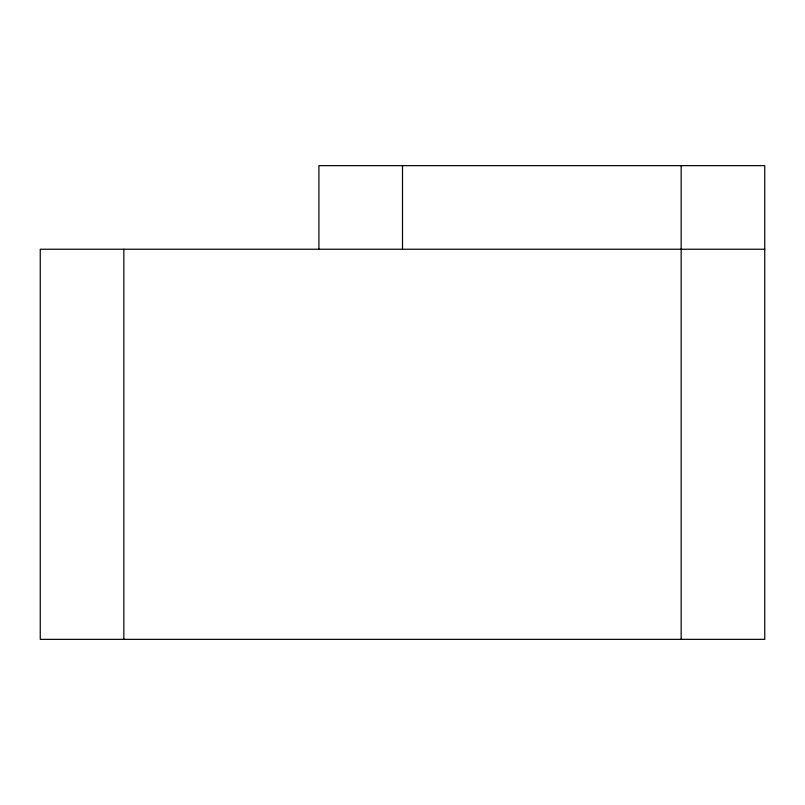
<?xml version="1.0" encoding="UTF-8"?>
<svg xmlns="http://www.w3.org/2000/svg" width="805" height="805" viewBox="0 0 805 805"><rect width="100%" height="100%" fill="white"/><g stroke="black" fill="none" stroke-linecap="round" stroke-linejoin="round"><path stroke-width="1.21" d="M764.75 249.238L40.25 249.238L40.25 639.351L764.75 639.351L764.75 165.649L318.901 165.649L318.901 249.238M681.151 165.649L681.151 639.351M402.5 165.649L402.5 249.238M123.849 249.238L123.849 639.351"/></g></svg>
